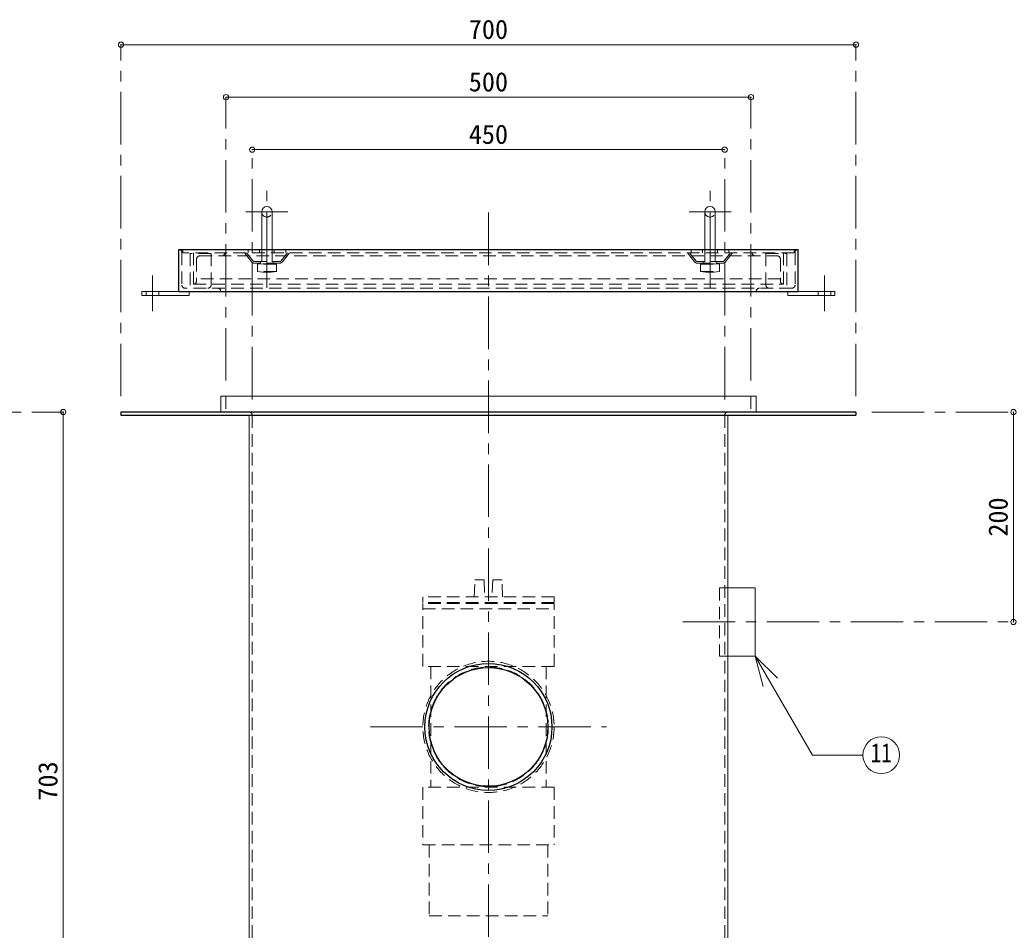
# Model space of a CAD drawing. Units: millimetres at full size, sheet at 1:10. Extents: x -2126 to 1924, y -1326 to 1484.
# Drawn here: x -107 to 841, y -835 to 33 of the extents above; entities that cross this region are included whole.
import ezdxf
from ezdxf.enums import TextEntityAlignment as Align

# ---------------------------------------------------------------- set-up
doc = ezdxf.new("R2010")
doc.units = ezdxf.units.MM
doc.header["$LTSCALE"] = 10
doc.header["$PDMODE"] = 32
doc.header["$PDSIZE"] = 5
doc.linetypes.add('CHAIN1', pattern=[8, 5, -1, 1, -1])
doc.linetypes.add('DASHED1', pattern=[1.8, 1.2, -0.6])
doc.layers.add('0-0_ﾚｲﾔ1', color=4, linetype='Continuous', lineweight=9)
doc.styles.add('ＭＳ ゴシック', font='')
doc.styles.get('ＭＳ ゴシック').set_extended_font_data('MS Gothic')

msp = doc.modelspace()

# ---------------------------------------------------------------- linework, layer by layer
at = {"layer": '0-0_ﾚｲﾔ1'}
for p, q in [((-11.22, 9.05), (688.78, 9.05)), ((588.78, -40.95), (88.78, -40.95)), ((563.78, -90.95), (113.78, -90.95)), ((122.78, -150.15), (122.78, -185.95)), ((132.78, -150.15), (132.78, -185.95)), ((544.78, -150.15), (544.78, -185.95)), ((554.78, -150.15), (554.78, -185.95)), ((43.78, -225.95), (8.78, -225.95)), ((8.78, -229.95), (8.78, -225.95)), ((53.78, -229.95), (53.78, -225.95)), ((623.78, -229.95), (623.78, -225.95)), ((633.78, -225.95), (668.78, -225.95)), ((53.78, -229.95), (8.78, -229.95)), ((-66.22, -1043.95), (-66.22, -340.95)), ((838.78, -340.95), (838.78, -540.95)), ((566.78, -573.45), (592.78, -573.45))]:
    msp.add_line(p, q, dxfattribs=at)
at = {"layer": '0-0_ﾚｲﾔ1', "linetype": 'CHAIN1'}
for p, q in [((-11.22, -325.95), (-11.22, 9.05)), ((688.78, -325.95), (688.78, 9.05)), ((88.78, -310.95), (88.78, -40.95)), ((588.78, -310.95), (588.78, -40.95)), ((113.78, -328.95), (113.78, -90.95)), ((563.78, -328.95), (563.78, -90.95)), ((127.78, -200.15), (127.78, -130.15)), ((549.78, -200.15), (549.78, -130.15)), ((107.78, -150.15), (147.78, -150.15)), ((338.78, -150.95), (338.78, -1078.95)), ((569.78, -150.15), (529.78, -150.15)), ((127.78, -222.65), (127.78, -207.15)), ((549.78, -222.65), (549.78, -207.15)), ((18.78, -244.95), (18.78, -210.95)), ((658.78, -244.95), (658.78, -210.95)), ((-576.22, -340.95), (-66.22, -340.95)), ((703.78, -340.95), (838.78, -340.95)), ((523.78, -540.95), (838.78, -540.95)), ((226.28, -640.95), (451.28, -640.95))]:
    msp.add_line(p, q, dxfattribs=at)
at = {"layer": '0-0_ﾚｲﾔ1', "color": 5, "lineweight": 25}
for p, q in [((43.78, -185.95), (633.78, -185.95)), ((43.78, -225.95), (43.78, -185.95)), ((633.78, -225.95), (633.78, -185.95)), ((43.78, -225.95), (633.78, -225.95)), ((-11.22, -340.95), (-11.22, -343.95)), ((688.78, -340.95), (-11.22, -340.95)), ((688.78, -340.95), (688.78, -343.95)), ((-11.22, -343.95), (688.78, -343.95))]:
    msp.add_line(p, q, dxfattribs=at)
at = {"layer": '0-0_ﾚｲﾔ1', "color": 7, "linetype": 'DASHED1', "lineweight": 18}
for p, q in [((46.78, -188.95), (46.78, -219.95)), ((630.78, -188.95), (630.78, -219.95)), ((627.78, -222.95), (49.78, -222.95))]:
    msp.add_line(p, q, dxfattribs=at)
at = {"layer": '0-0_ﾚｲﾔ1', "linetype": 'DASHED1'}
for p, q in [((47.78, -185.95), (47.78, -189.15)), ((629.78, -189.15), (47.78, -189.15)), ((57.78, -189.15), (57.78, -222.95)), ((113.38, -198.03), (106.28, -189.15)), ((114.55, -197.09), (108.21, -189.15)), ((109.78, -185.95), (109.78, -189.15)), ((120.78, -185.95), (120.78, -189.15)), ((122.78, -185.95), (122.78, -199.75)), ((132.78, -185.95), (132.78, -199.75)), ((134.78, -185.95), (134.78, -189.15)), ((141.01, -197.09), (147.36, -189.15)), ((142.19, -198.03), (149.28, -189.15)), ((145.78, -185.95), (145.78, -189.15)), ((535.38, -198.03), (528.28, -189.15)), ((536.55, -197.09), (530.21, -189.15)), ((531.78, -185.95), (531.78, -189.15)), ((542.78, -185.95), (542.78, -189.15)), ((544.78, -185.95), (544.78, -199.75)), ((554.78, -185.95), (554.78, -199.75)), ((556.78, -185.95), (556.78, -189.15)), ((563.01, -197.09), (569.36, -189.15)), ((564.19, -198.03), (571.28, -189.15)), ((567.78, -185.95), (567.78, -189.15)), ((619.78, -189.15), (619.78, -222.95)), ((629.78, -185.95), (629.78, -189.15)), ((60.78, -195.15), (60.78, -216.15)), ((63.78, -192.15), (613.78, -192.15)), ((74.58, -219.95), (74.58, -189.95)), ((115.73, -197.65), (139.84, -197.65)), ((139.84, -199.15), (115.73, -199.15)), ((121.78, -197.65), (121.78, -199.15)), ((133.78, -197.65), (133.78, -199.15)), ((561.84, -197.65), (537.73, -197.65)), ((537.73, -199.15), (561.84, -199.15)), ((543.78, -197.65), (543.78, -199.15)), ((555.78, -197.65), (555.78, -199.15)), ((602.98, -219.95), (602.98, -189.95)), ((616.78, -195.15), (616.78, -216.15)), ((118.78, -200.15), (123.78, -199.65)), ((118.78, -207.15), (118.78, -200.15)), ((136.78, -200.15), (118.78, -200.15)), ((123.78, -207.65), (118.78, -207.15)), ((136.78, -207.15), (118.78, -207.15)), ((123.78, -199.65), (127.78, -200.15)), ((131.78, -199.65), (123.78, -199.65)), ((127.78, -207.15), (123.78, -207.65)), ((131.78, -207.65), (123.78, -207.65)), ((127.78, -200.15), (131.78, -199.65)), ((127.78, -200.15), (127.78, -207.15)), ((131.78, -207.65), (127.78, -207.15)), ((131.78, -199.65), (136.78, -200.15)), ((136.78, -207.15), (131.78, -207.65)), ((136.78, -207.15), (136.78, -200.15)), ((545.78, -199.65), (540.78, -200.15)), ((540.78, -200.15), (558.78, -200.15)), ((540.78, -207.15), (540.78, -200.15)), ((540.78, -207.15), (545.78, -207.65)), ((540.78, -207.15), (558.78, -207.15)), ((545.78, -199.65), (553.78, -199.65)), ((549.78, -200.15), (545.78, -199.65)), ((545.78, -207.65), (549.78, -207.15)), ((545.78, -207.65), (553.78, -207.65)), ((553.78, -199.65), (549.78, -200.15)), ((549.78, -200.15), (549.78, -207.15)), ((549.78, -207.15), (553.78, -207.65)), ((558.78, -200.15), (553.78, -199.65)), ((553.78, -207.65), (558.78, -207.15)), ((558.78, -207.15), (558.78, -200.15)), ((616.78, -214.15), (60.78, -214.15)), ((12.78, -229.95), (12.78, -225.95)), ((24.78, -229.95), (24.78, -225.95)), ((57.78, -219.15), (619.78, -219.15)), ((652.78, -229.95), (652.78, -225.95)), ((664.78, -229.95), (664.78, -225.95)), ((88.78, -325.95), (88.78, -340.95)), ((588.78, -325.95), (588.78, -340.95)), ((113.78, -343.95), (113.78, -1040.95)), ((563.78, -343.95), (563.78, -1040.95)), ((325.28, -516.95), (325.78, -500.95)), ((334.78, -500.95), (325.78, -500.95)), ((334.78, -500.95), (335.28, -516.95)), ((342.78, -500.95), (342.28, -516.95)), ((342.78, -500.95), (351.78, -500.95)), ((352.28, -516.95), (351.78, -500.95)), ((558.78, -508.45), (558.78, -573.45)), ((558.78, -508.45), (566.78, -508.45)), ((401.28, -516.95), (276.28, -516.95)), ((401.28, -522.45), (401.28, -516.95)), ((276.28, -583.45), (276.28, -523.45)), ((401.28, -523.45), (276.28, -523.45)), ((276.28, -528.45), (401.28, -528.45)), ((401.28, -583.45), (401.28, -523.45)), ((558.78, -573.45), (566.78, -573.45)), ((401.28, -583.45), (276.28, -583.45)), ((283.78, -583.45), (283.78, -698.45)), ((393.78, -583.45), (393.78, -698.45)), ((401.28, -698.45), (401.28, -753.45)), ((276.28, -753.45), (401.28, -753.45)), ((282.28, -753.45), (282.28, -820.95)), ((395.28, -753.45), (395.28, -820.95)), ((282.28, -820.95), (395.28, -820.95))]:
    msp.add_line(p, q, dxfattribs=at)
at = {"layer": '0-0_ﾚｲﾔ1', "color": 7, "lineweight": 18}
for p, q in [((593.78, -325.95), (593.78, -340.95)), ((110.78, -345.45), (110.78, -1043.95)), ((566.78, -345.45), (566.78, -1043.95)), ((592.78, -573.45), (614, -594.67)), ((592.78, -573.45), (600.55, -602.43)), ((592.78, -573.45), (647.28, -667.84)), ((695.39, -667.84), (647.28, -667.84))]:
    msp.add_line(p, q, dxfattribs=at)
at = {"layer": '0-0_ﾚｲﾔ1', "linetype": 'DASHED1'}
for points in [[(74.58, -189.95), (54.58, -189.95), (54.58, -222.95)], [(602.98, -189.95), (622.98, -189.95), (622.98, -222.95)], [(401.28, -522.45), (276.28, -522.45), (276.28, -516.95)], [(401.28, -698.45), (276.28, -698.45), (276.28, -753.45)]]:
    msp.add_lwpolyline(points, dxfattribs=at)
at = {"layer": '0-0_ﾚｲﾔ1'}
for points in [[(623.78, -229.95), (668.78, -229.95), (668.78, -225.95)], [(566.78, -508.45), (592.78, -508.45), (592.78, -573.45)]]:
    msp.add_lwpolyline(points, dxfattribs=at)
at = {"layer": '0-0_ﾚｲﾔ1', "color": 7, "lineweight": 18}
msp.add_lwpolyline([(593.78, -325.95), (83.78, -325.95), (83.78, -340.95)], dxfattribs=at)
at = {"layer": '0-0_ﾚｲﾔ1', "linetype": 'DASHED1'}
for radius in [62.5, 57]:
    msp.add_circle((338.78, -640.95), radius, dxfattribs=at)
at = {"layer": '0-0_ﾚｲﾔ1', "color": 5, "lineweight": 25}
for radius in [60.5, 56.6]:
    msp.add_circle((338.78, -640.95), radius, dxfattribs=at)
at = {"layer": '0-0_ﾚｲﾔ1', "color": 7, "lineweight": 18}
msp.add_circle((712.89, -667.84), 17.5, dxfattribs=at)
at = {"layer": '0-0_ﾚｲﾔ1'}
for centre in [(127.78, -150.15), (549.78, -150.15)]:
    msp.add_arc(centre, 5, 0, 180, dxfattribs=at)
at = {"layer": '0-0_ﾚｲﾔ1', "linetype": 'DASHED1'}
for centre, radius, start, end in [((127.78, -150.15), 5, 180, 0), ((549.78, -150.15), 5, 180, 0), ((84.78, -189.15), 3, 270, 0), ((592.78, -189.15), 3, 180, 270), ((63.78, -195.15), 3, 90, 180), ((115.73, -196.15), 3, 218.65981, 270), ((115.73, -196.15), 1.5, 218.65981, 270), ((139.84, -196.15), 1.5, 270, 321.34019), ((139.84, -196.15), 3, 270, 321.34019), ((537.73, -196.15), 3, 218.65981, 270), ((537.73, -196.15), 1.5, 218.65981, 270), ((561.84, -196.15), 1.5, 270, 321.34019), ((561.84, -196.15), 3, 270, 321.34019), ((613.78, -195.15), 3, 0, 90), ((57.78, -216.15), 3, 270, 0), ((619.78, -216.15), 3, 180, 270), ((71.58, -219.95), 3, 270, 0), ((605.98, -219.95), 3, 180, 270), ((110.78, -343.95), 3, 0, 90), ((566.78, -343.95), 3, 90, 180)]:
    msp.add_arc(centre, radius, start, end, dxfattribs=at)
at = {"layer": '0-0_ﾚｲﾔ1', "color": 7, "linetype": 'DASHED1', "lineweight": 18}
for centre, start, end in [((43.78, -188.95), 0, 90), ((633.78, -188.95), 90, 180), ((49.78, -219.95), 180, 270), ((80.78, -225.95), 0, 90), ((596.78, -225.95), 90, 180), ((627.78, -219.95), 270, 0)]:
    msp.add_arc(centre, 3, start, end, dxfattribs=at)
at = {"layer": '0-0_ﾚｲﾔ1', "color": 7, "lineweight": 18}
for centre, start, end in [((109.28, -345.45), 0, 90), ((568.28, -345.45), 90, 180)]:
    msp.add_arc(centre, 1.5, start, end, dxfattribs=at)
at = {"layer": '0-0_ﾚｲﾔ1', "color": 1}
for p in [(-11.22, 9.05), (688.78, 9.05), (88.78, -40.95), (588.78, -40.95), (113.78, -90.95), (563.78, -90.95), (-66.22, -340.95), (838.78, -340.95), (838.78, -540.95)]:
    msp.add_point(p, dxfattribs=at)

# ---------------------------------------------------------------- texts
at = {"layer": '0-0_ﾚｲﾔ1', "color": 7, "style": 'ＭＳ ゴシック'}
for s, p in [('700', (320.03, 9.05)), ('500', (320.03, -40.95)), ('450', (320.03, -90.95))]:
    msp.add_text(s, height=18.33, dxfattribs=at).set_placement(p, align=Align.BOTTOM_LEFT)
for s, p in [('200', (838.78, -459.7)), ('703', (-66.22, -711.2))]:
    msp.add_text(s, height=18.33, rotation=90, dxfattribs=at).set_placement(p, align=Align.BOTTOM_LEFT)
at = {"layer": '0-0_ﾚｲﾔ1', "color": 7, "style": 'ＭＳ ゴシック', "width": 0.8}
msp.add_text('11', height=18.33, dxfattribs=at).set_placement((702.89, -680.34), align=Align.BOTTOM_LEFT)

doc.saveas('drawing.dxf')
